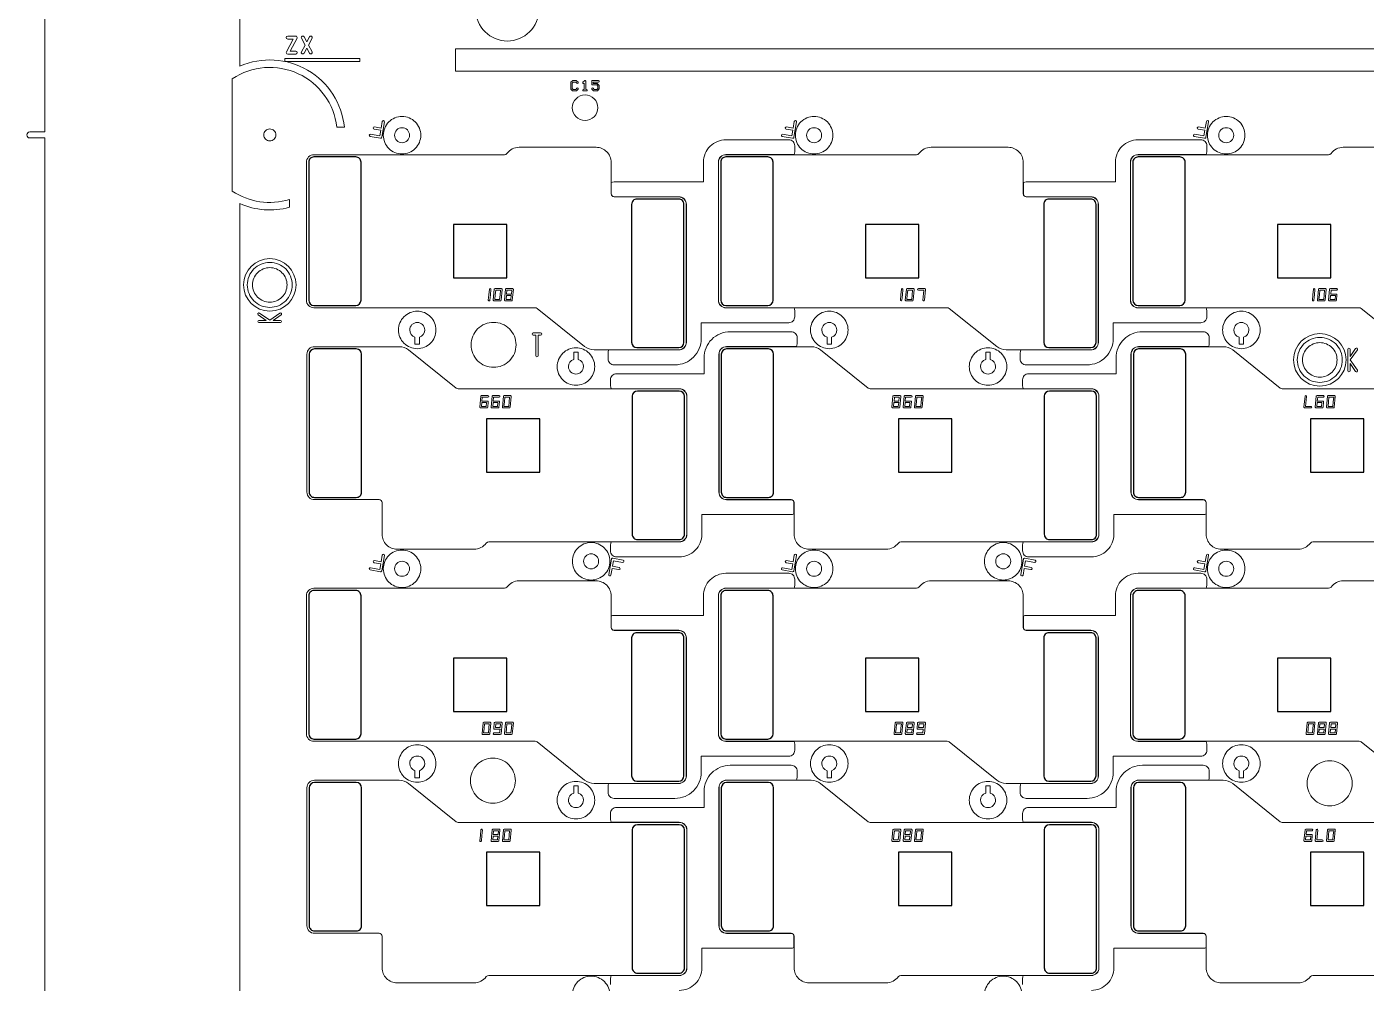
# Model space of a CAD drawing. Extents: x 2541 to 3941, y 2348 to 3338.
# Drawn here: x 3421.7 to 3511, y 2854 to 2917.7 of the extents above; entities that cross this region are included whole.
import ezdxf

# ---------------------------------------------------------------- set-up
doc = ezdxf.new("R2010")
doc.units = 0
doc.layers.get('0').update_dxf_attribs({"lineweight": 0})
doc.layers.add('barcodea-b_layer1', color=2, linetype='Continuous')
doc.layers.add('susa-b_layer0', color=1, linetype='Continuous')

msp = doc.modelspace()

# ---------------------------------------------------------------- linework, layer by layer
for p, q in [((3439.30863, 2916.1123), (3439.76354, 2916.96524)), ((3458.96025, 2913.44823), (3459.05958, 2913.44823)), ((3438.18352, 2898.15286), (3438.70545, 2898.51281))]:
    msp.add_line(p, q)
at = {"linetype": 'Continuous'}
for points in [[(3422.94795, 3113.01688), (3422.94795, 2910.71688), (3421.94795, 2910.71688, 1), (3421.94795, 2910.31688), (3422.94795, 2910.31688), (3422.94795, 2718.01688)], [(3442.92164, 2911.02908, 0.50787), (3435.94795, 2915.09945), (3435.94795, 3010.51688), (3435.94795, 3057.52957, -0.044792), (3435.44795, 3057.93347), (3435.44795, 3062.98924, 0.207733), (3435.48506, 3063.00367, -0.10603), (3436.72143, 3063.79493, 1), (3436.68639, 3063.88859, 0.057817), (3435.94795, 3063.5102)], [(3439.76354, 2916.96524, 0.567007), (3439.67506, 2917.1123), (3439.14197, 2917.1123, 1), (3439.14197, 2916.9123), (3439.50863, 2916.9123)], [(3439.50863, 2916.9123), (3439.05373, 2916.05936, 0.567007), (3439.14221, 2915.9123), (3439.6753, 2915.9123, 1), (3439.6753, 2916.1123), (3439.30863, 2916.1123)], [(3440.40863, 2916.7248), (3440.2302, 2917.05936, 1), (3440.05373, 2916.96524), (3440.2953, 2916.5123), (3440.05373, 2916.05936, 1), (3440.2302, 2915.96524), (3440.40863, 2916.2998)], [(3440.76354, 2916.05936), (3440.52197, 2916.5123), (3440.76354, 2916.96524, 1), (3440.58707, 2917.05936), (3440.40863, 2916.7248)], [(3440.40863, 2916.2998), (3440.58707, 2915.96524, 1), (3440.76354, 2916.05936)], [(3435.44795, 2914.25854, -0.561251), (3442.4187, 2911.02908), (3442.92164, 2911.02908)], [(3435.94795, 2763.5102), (3435.94795, 2820.51688), (3435.94795, 2905.9343, 0.170418), (3439.25106, 2905.68967), (3439.25106, 2906.20969, -0.224361), (3435.44795, 2906.77522), (3435.44795, 2914.25854)], [(3459.05958, 2913.44823, 1), (3459.05958, 2913.54823), (3459.01025, 2913.54823), (3459.01025, 2914.09425, 0.669786), (3458.92474, 2914.12945), (3458.82555, 2914.03027, 1), (3458.89626, 2913.95956), (3458.91025, 2913.97354)], [(3458.91025, 2913.97354), (3458.91025, 2913.54823), (3458.86091, 2913.54823, 1), (3458.86091, 2913.44823), (3458.96025, 2913.44823)], [(3438.70545, 2898.51281, 1), (3438.62029, 2898.63629), (3437.94267, 2898.16896), (3437.26505, 2898.63629, 1), (3437.17989, 2898.51281), (3437.70182, 2898.15286)], [(3437.70182, 2898.15286), (3437.22247, 2898.15286, 1), (3437.22247, 2898.00286), (3438.66287, 2898.00286, 1), (3438.66287, 2898.15286), (3438.18352, 2898.15286)], [(3509.96528, 2895.75245), (3509.96528, 2896.2318, 1), (3509.81528, 2896.2318), (3509.81528, 2894.7914, 1), (3509.96528, 2894.7914), (3509.96528, 2895.27074)], [(3510.44871, 2894.83398), (3509.98139, 2895.5116), (3510.44871, 2896.18922, 1), (3510.32523, 2896.27438), (3509.96528, 2895.75245)], [(3509.96528, 2895.27074), (3510.32523, 2894.74882, 1), (3510.44871, 2894.83398)], [(3465.24642, 2853.47675, 0.414364), (3466.74629, 2854.97738), (3466.74629, 2856.28675), (3472.70341, 2856.28675, 0.124386), (3472.89341, 2856.33475), (3472.89341, 2857.08675, 0.414224), (3472.70341, 2857.27675), (3468.39643, 2857.27675, -0.414218), (3467.8863, 2857.78688), (3467.8863, 2866.98676, -0.414217), (3468.39643, 2867.49688), (3473.0554, 2867.49688, 0.124392), (3473.10341, 2867.68688), (3473.10341, 2868.08688, 0.414218), (3472.70341, 2868.48688), (3468.6463, 2868.48688, 0.414215), (3466.8963, 2866.73688), (3466.8963, 2865.67688), (3461.06153, 2865.67688, 0.414218), (3460.66153, 2865.27688), (3460.66153, 2864.87688, 0.124388), (3460.70953, 2864.68688), (3465.24642, 2864.68688, -0.414365), (3465.75629, 2864.17675), (3465.75629, 2854.97688, -0.414366), (3465.24642, 2854.46675), (3460.70953, 2854.46675, 0.124388), (3460.66153, 2854.27675), (3460.66153, 2853.87675, 0.414218)], [(3492.71642, 2853.47675, 0.414364), (3494.21629, 2854.97738), (3494.21629, 2856.28675), (3500.17341, 2856.28675, 0.124386), (3500.36341, 2856.33475), (3500.36341, 2857.08675, 0.414224), (3500.17341, 2857.27675), (3495.86643, 2857.27675, -0.414218), (3495.3563, 2857.78688), (3495.3563, 2866.98676, -0.414217), (3495.86643, 2867.49688), (3500.5254, 2867.49688, 0.124392), (3500.57341, 2867.68688), (3500.57341, 2868.08688, 0.414218), (3500.17341, 2868.48688), (3496.1163, 2868.48688, 0.414215), (3494.3663, 2866.73688), (3494.3663, 2865.67688), (3488.53153, 2865.67688, 0.414218), (3488.13153, 2865.27688), (3488.13153, 2864.87688, 0.124388), (3488.17953, 2864.68688), (3492.71642, 2864.68688, -0.414365), (3493.22629, 2864.17675), (3493.22629, 2854.97688, -0.414366), (3492.71642, 2854.46675), (3488.17953, 2854.46675, 0.124388), (3488.13153, 2854.27675), (3488.13153, 2853.87675, 0.414218)]]:
    msp.add_lwpolyline(points, format="xyb", dxfattribs=at)
for points in [[(3455.88355, 2918.8777, 0.414215), (3453.78355, 2920.9777, 0.414215), (3451.68355, 2918.8777, 0.414215), (3453.78355, 2916.7777, 0.414215)], [(3458.49428, 2913.56221, 1), (3458.42357, 2913.63292), (3458.33887, 2913.54823), (3458.18162, 2913.54823), (3458.11157, 2913.61828), (3458.11157, 2913.97421), (3458.18162, 2914.04425), (3458.33887, 2914.04425), (3458.42357, 2913.95956, 1), (3458.49428, 2914.03027), (3458.39509, 2914.12945, 0.200121), (3458.35958, 2914.14425), (3458.16091, 2914.14425, 0.200121), (3458.1254, 2914.12945), (3458.02637, 2914.03043, 0.200121), (3458.01157, 2913.99492), (3458.01157, 2913.59757, 0.200121), (3458.02637, 2913.56206), (3458.1254, 2913.46303, 0.200121), (3458.16091, 2913.44823), (3458.35958, 2913.44823, 0.200121), (3458.39509, 2913.46303)], [(3459.90892, 2913.59757), (3459.90892, 2913.79624, 0.200121), (3459.89412, 2913.83175), (3459.79509, 2913.93078, 0.200121), (3459.75958, 2913.94558), (3459.51157, 2913.94558), (3459.51157, 2914.04425), (3459.85892, 2914.04425, 1), (3459.85892, 2914.14425), (3459.46157, 2914.14425, 0.414253), (3459.41157, 2914.09425), (3459.41157, 2913.89558, 0.414253), (3459.46157, 2913.84558), (3459.73887, 2913.84558), (3459.80892, 2913.77553), (3459.80892, 2913.61828), (3459.73887, 2913.54823), (3459.58162, 2913.54823), (3459.49693, 2913.63292, 1), (3459.42622, 2913.56221), (3459.5254, 2913.46303, 0.200121), (3459.56091, 2913.44823), (3459.75958, 2913.44823, 0.200121), (3459.79509, 2913.46303), (3459.89412, 2913.56206, 0.200121)], [(3459.81549, 2912.33158, 0.414215), (3458.96549, 2913.18158, 0.414215), (3458.11549, 2912.33158, 0.414215), (3458.96549, 2911.48158, 0.414215)], [(3445.5933, 2911.38563, 1), (3445.44558, 2911.41168), (3445.36804, 2910.97194), (3444.9283, 2911.04948, 1), (3444.90226, 2910.90176), (3445.342, 2910.82422), (3445.27748, 2910.45834), (3444.66654, 2910.56606, 1), (3444.6405, 2910.41834), (3445.3253, 2910.29759, 0.414237), (3445.41218, 2910.35843), (3445.50268, 2910.87169), (3445.5028, 2910.87237)], [(3448.0151, 2910.49785, 0.414215), (3446.7651, 2911.74785, 0.414215), (3445.5151, 2910.49785, 0.414215), (3446.7651, 2909.24785, 0.414215)], [(3447.2651, 2910.49785, -0.414217), (3446.7651, 2909.99785, -0.414217), (3446.2651, 2910.49785, -0.414217), (3446.7651, 2910.99785, -0.414217)], [(3473.0633, 2911.38563, 1), (3472.91558, 2911.41168), (3472.83804, 2910.97194), (3472.3983, 2911.04948, 1), (3472.37226, 2910.90176), (3472.812, 2910.82422), (3472.74748, 2910.45834), (3472.13654, 2910.56606, 1), (3472.1105, 2910.41834), (3472.7953, 2910.29759, 0.414237), (3472.88218, 2910.35843), (3472.97268, 2910.87169), (3472.9728, 2910.87237)], [(3475.4851, 2910.49785, 0.414215), (3474.2351, 2911.74785, 0.414215), (3472.9851, 2910.49785, 0.414215), (3474.2351, 2909.24785, 0.414215)], [(3474.7351, 2910.49785, -0.414217), (3474.2351, 2909.99785, -0.414217), (3473.7351, 2910.49785, -0.414217), (3474.2351, 2910.99785, -0.414217)], [(3500.5333, 2911.38563, 1), (3500.38558, 2911.41168), (3500.30804, 2910.97194), (3499.8683, 2911.04948, 1), (3499.84226, 2910.90176), (3500.282, 2910.82422), (3500.21748, 2910.45834), (3499.60654, 2910.56606, 1), (3499.5805, 2910.41834), (3500.2653, 2910.29759, 0.414237), (3500.35218, 2910.35843), (3500.44268, 2910.87169), (3500.4428, 2910.87237)], [(3502.9551, 2910.49785, 0.414215), (3501.7051, 2911.74785, 0.414215), (3500.4551, 2910.49785, 0.414215), (3501.7051, 2909.24785, 0.414215)], [(3502.2051, 2910.49785, -0.414217), (3501.7051, 2909.99785, -0.414217), (3501.2051, 2910.49785, -0.414217), (3501.7051, 2910.99785, -0.414217)], [(3438.34795, 2910.51688, 0.414218), (3437.94795, 2910.91688, 0.414218), (3437.54795, 2910.51688, 0.414218), (3437.94795, 2910.11688, 0.414218)], [(3472.94437, 2898.39688), (3472.94437, 2898.79688, 0.124386), (3472.89636, 2898.98688), (3468.35948, 2898.98688, -0.414365), (3467.8496, 2899.49701), (3467.8496, 2908.69688, -0.414366), (3468.35948, 2909.20701), (3472.89636, 2909.20701, 0.124392), (3472.94437, 2909.39701), (3472.94437, 2909.79701, 0.414218), (3472.54437, 2910.19701), (3468.35948, 2910.19701, 0.414364), (3466.8596, 2908.69638), (3466.8596, 2907.38701), (3460.90249, 2907.38701, 0.124388), (3460.71249, 2907.33901), (3460.71249, 2906.58701, 0.414224), (3460.90249, 2906.39701), (3465.20947, 2906.39701, -0.414218), (3465.71959, 2905.88688), (3465.71959, 2896.687, -0.414217), (3465.20947, 2896.17688), (3460.5505, 2896.17688, 0.124388), (3460.50249, 2895.98688), (3460.50249, 2895.58688, 0.414218), (3460.90249, 2895.18688), (3464.95959, 2895.18688, 0.414215), (3466.70959, 2896.93688), (3466.70959, 2897.99688), (3472.54437, 2897.99688, 0.414218)], [(3500.41437, 2898.39688), (3500.41437, 2898.79688, 0.124386), (3500.36636, 2898.98688), (3495.82948, 2898.98688, -0.414365), (3495.3196, 2899.49701), (3495.3196, 2908.69688, -0.414366), (3495.82948, 2909.20701), (3500.36636, 2909.20701, 0.124392), (3500.41437, 2909.39701), (3500.41437, 2909.79701, 0.414218), (3500.01437, 2910.19701), (3495.82948, 2910.19701, 0.414364), (3494.3296, 2908.69638), (3494.3296, 2907.38701), (3488.37249, 2907.38701, 0.124388), (3488.18249, 2907.33901), (3488.18249, 2906.58701, 0.414224), (3488.37249, 2906.39701), (3492.67947, 2906.39701, -0.414218), (3493.18959, 2905.88688), (3493.18959, 2896.687, -0.414217), (3492.67947, 2896.17688), (3488.0205, 2896.17688, 0.124388), (3487.97249, 2895.98688), (3487.97249, 2895.58688, 0.414218), (3488.37249, 2895.18688), (3492.42959, 2895.18688, 0.414215), (3494.17959, 2896.93688), (3494.17959, 2897.99688), (3500.01437, 2897.99688, 0.414218)], [(3465.70959, 2896.687), (3465.70959, 2905.88688, 0.414219), (3465.20947, 2906.38701), (3460.90249, 2906.38701, -0.414223), (3460.70249, 2906.58701), (3460.70249, 2908.69181, 0.414215), (3459.70249, 2909.6918), (3454.5656, 2909.6918, 0.24029), (3453.75596, 2909.2792, -0.240069), (3453.59453, 2909.19701), (3440.88948, 2909.19701, 0.414366), (3440.3896, 2908.69689), (3440.3896, 2899.49701, 0.414365), (3440.88948, 2898.99688), (3455.63901, 2898.99688, -0.170771), (3455.76422, 2898.95284), (3458.93516, 2896.4071, 0.170765), (3459.56127, 2896.18688), (3465.20947, 2896.18688, 0.414218)], [(3493.17959, 2896.687), (3493.17959, 2905.88688, 0.414219), (3492.67947, 2906.38701), (3488.37249, 2906.38701, -0.414223), (3488.17249, 2906.58701), (3488.17249, 2908.69181, 0.414215), (3487.17249, 2909.6918), (3482.0356, 2909.6918, 0.24029), (3481.22596, 2909.2792, -0.240069), (3481.06453, 2909.19701), (3468.35948, 2909.19701, 0.414366), (3467.8596, 2908.69689), (3467.8596, 2899.49701, 0.414365), (3468.35948, 2898.99688), (3483.10901, 2898.99688, -0.170771), (3483.23422, 2898.95284), (3486.40516, 2896.4071, 0.170765), (3487.03127, 2896.18688), (3492.67947, 2896.18688, 0.414218)], [(3520.64959, 2896.687), (3520.64959, 2905.88688, 0.414219), (3520.14947, 2906.38701), (3515.84249, 2906.38701, -0.414223), (3515.64249, 2906.58701), (3515.64249, 2908.69181, 0.414215), (3514.64249, 2909.6918), (3509.5056, 2909.6918, 0.24029), (3508.69596, 2909.2792, -0.240069), (3508.53453, 2909.19701), (3495.82948, 2909.19701, 0.414366), (3495.3296, 2908.69689), (3495.3296, 2899.49701, 0.414365), (3495.82948, 2898.99688), (3510.57901, 2898.99688, -0.170771), (3510.70422, 2898.95284), (3513.87516, 2896.4071, 0.170765), (3514.50127, 2896.18688), (3520.14947, 2896.18688, 0.414218)], [(3439.44795, 2900.51688, -0.414215), (3437.94795, 2899.01688, -0.414215), (3436.44795, 2900.51688, -0.414215), (3437.94795, 2902.01688, -0.414215)], [(3439.09795, 2900.51688, 0.414215), (3437.94795, 2901.66688, 0.414215), (3436.79795, 2900.51688, 0.414215), (3437.94795, 2899.36688, 0.414215)], [(3452.68475, 2900.21429, 1), (3452.5852, 2900.22383), (3452.55076, 2899.8643), (3452.51633, 2899.50478, 1), (3452.61587, 2899.49524), (3452.65031, 2899.85477)], [(3453.43475, 2900.21429, 0.443552), (3453.3848, 2900.26906), (3452.96329, 2900.26906, 0.387555), (3452.91335, 2900.22383), (3452.84447, 2899.50478, 0.443552), (3452.89442, 2899.45001), (3453.31592, 2899.45001, 0.387555), (3453.36587, 2899.49524)], [(3454.18475, 2900.21429, 0.443552), (3454.1348, 2900.26906), (3453.71329, 2900.26906, 0.387555), (3453.66335, 2900.22383), (3453.59447, 2899.50478, 0.443552), (3453.64442, 2899.45001), (3454.06592, 2899.45001, 0.387555), (3454.11587, 2899.49524)], [(3480.15475, 2900.21429, 1), (3480.0552, 2900.22383), (3480.02076, 2899.8643), (3479.98633, 2899.50478, 1), (3480.08587, 2899.49524), (3480.12031, 2899.85477)], [(3480.90475, 2900.21429, 0.443552), (3480.8548, 2900.26906), (3480.43329, 2900.26906, 0.387555), (3480.38335, 2900.22383), (3480.31447, 2899.50478, 0.443552), (3480.36442, 2899.45001), (3480.78592, 2899.45001, 0.387555), (3480.83587, 2899.49524)], [(3481.65475, 2900.21429, 0.443552), (3481.6048, 2900.26906), (3481.18312, 2900.26906, 1), (3481.18312, 2900.16906), (3481.54996, 2900.16906), (3481.48633, 2899.50478, 1), (3481.58587, 2899.49524)], [(3507.62475, 2900.21429, 1), (3507.5252, 2900.22383), (3507.49076, 2899.8643), (3507.45633, 2899.50478, 1), (3507.55587, 2899.49524), (3507.59031, 2899.85477)], [(3508.37475, 2900.21429, 0.443552), (3508.3248, 2900.26906), (3507.90329, 2900.26906, 0.387555), (3507.85335, 2900.22383), (3507.78447, 2899.50478, 0.443552), (3507.83442, 2899.45001), (3508.25592, 2899.45001, 0.387555), (3508.30587, 2899.49524)], [(3509.09031, 2899.85477, 0.443552), (3509.04036, 2899.90953), (3508.6737, 2899.90953), (3508.69856, 2900.16906), (3509.07497, 2900.16906, 1), (3509.07497, 2900.26906), (3508.65329, 2900.26906, 0.387555), (3508.60335, 2900.22383), (3508.53447, 2899.50478, 0.443552), (3508.58442, 2899.45001), (3509.00592, 2899.45001, 0.387555), (3509.05587, 2899.49524)], [(3449.02768, 2897.513, 0.414215), (3447.77768, 2898.763, 0.414215), (3446.52768, 2897.513, 0.414215), (3447.77768, 2896.263, 0.414215)], [(3476.49768, 2897.513, 0.414215), (3475.24768, 2898.763, 0.414215), (3473.99768, 2897.513, 0.414215), (3475.24768, 2896.263, 0.414215)], [(3503.96768, 2897.513, 0.414215), (3502.71768, 2898.763, 0.414215), (3501.46768, 2897.513, 0.414215), (3502.71768, 2896.263, 0.414215)], [(3448.27768, 2897.513, -0.327542), (3447.92768, 2897.03603), (3447.92768, 2896.56185), (3447.62768, 2896.56185), (3447.62768, 2897.03603, -0.327544), (3447.27768, 2897.513, -0.414217), (3447.77768, 2898.013, -0.414217)], [(3454.36515, 2896.52061, 0.414215), (3452.86515, 2898.02061, 0.414215), (3451.36515, 2896.52061, 0.414215), (3452.86515, 2895.02061, 0.414215)], [(3475.74768, 2897.513, -0.327542), (3475.39768, 2897.03603), (3475.39768, 2896.56185), (3475.09768, 2896.56185), (3475.09768, 2897.03603, -0.327544), (3474.74768, 2897.513, -0.414217), (3475.24768, 2898.013, -0.414217)], [(3503.21768, 2897.513, -0.327542), (3502.86768, 2897.03603), (3502.86768, 2896.56185), (3502.56768, 2896.56185), (3502.56768, 2897.03603, -0.327544), (3502.21768, 2897.513, -0.414217), (3502.71768, 2898.013, -0.414217)], [(3456.00417, 2897.16053, 1), (3456.00417, 2897.31053), (3455.75582, 2897.31053), (3455.50748, 2897.31053, 1), (3455.50748, 2897.16053), (3455.68082, 2897.16053), (3455.68082, 2895.79513, 1), (3455.83082, 2895.79513), (3455.83082, 2897.16053)], [(3473.10341, 2896.59688), (3473.10341, 2896.99688, 0.414218), (3472.70341, 2897.39688), (3468.6463, 2897.39688, 0.414215), (3466.8963, 2895.64688), (3466.8963, 2894.58688), (3461.06153, 2894.58688, 0.414218), (3460.66153, 2894.18688), (3460.66153, 2893.78688, 0.124388), (3460.70953, 2893.59688), (3465.24642, 2893.59688, -0.414365), (3465.75629, 2893.08675), (3465.75629, 2883.88688, -0.414366), (3465.24642, 2883.37675), (3460.70953, 2883.37675, 0.124388), (3460.66153, 2883.18675), (3460.66153, 2882.78675, 0.414218), (3461.06153, 2882.38675), (3465.24642, 2882.38675, 0.414364), (3466.74629, 2883.88738), (3466.74629, 2885.19675), (3472.70341, 2885.19675, 0.124386), (3472.89341, 2885.24475), (3472.89341, 2885.99675, 0.414224), (3472.70341, 2886.18675), (3468.39643, 2886.18675, -0.414218), (3467.8863, 2886.69688), (3467.8863, 2895.89676, -0.414217), (3468.39643, 2896.40688), (3473.0554, 2896.40688, 0.124392)], [(3500.57341, 2896.59688), (3500.57341, 2896.99688, 0.414218), (3500.17341, 2897.39688), (3496.1163, 2897.39688, 0.414215), (3494.3663, 2895.64688), (3494.3663, 2894.58688), (3488.53153, 2894.58688, 0.414218), (3488.13153, 2894.18688), (3488.13153, 2893.78688, 0.124388), (3488.17953, 2893.59688), (3492.71642, 2893.59688, -0.414365), (3493.22629, 2893.08675), (3493.22629, 2883.88688, -0.414366), (3492.71642, 2883.37675), (3488.17953, 2883.37675, 0.124388), (3488.13153, 2883.18675), (3488.13153, 2882.78675, 0.414218), (3488.53153, 2882.38675), (3492.71642, 2882.38675, 0.414364), (3494.21629, 2883.88738), (3494.21629, 2885.19675), (3500.17341, 2885.19675, 0.124386), (3500.36341, 2885.24475), (3500.36341, 2885.99675, 0.414224), (3500.17341, 2886.18675), (3495.86643, 2886.18675, -0.414218), (3495.3563, 2886.69688), (3495.3563, 2895.89676, -0.414217), (3495.86643, 2896.40688), (3500.5254, 2896.40688, 0.124392)], [(3509.44795, 2895.51688, -0.414215), (3507.94795, 2894.01688, -0.414215), (3506.44795, 2895.51688, -0.414215), (3507.94795, 2897.01688, -0.414215)], [(3509.09795, 2895.51688, 0.414215), (3507.94795, 2896.66688, 0.414215), (3506.79795, 2895.51688, 0.414215), (3507.94795, 2894.36688, 0.414215)], [(3465.74629, 2883.88687), (3465.74629, 2893.08675, 0.414365), (3465.24642, 2893.58688), (3450.49689, 2893.58688, -0.170771), (3450.37168, 2893.63092), (3447.20074, 2896.17666, 0.170765), (3446.57463, 2896.39688), (3440.92643, 2896.39688, 0.414218), (3440.4263, 2895.89676), (3440.4263, 2886.69688, 0.414219), (3440.92643, 2886.19675), (3445.23341, 2886.19675, -0.414223), (3445.43341, 2885.99675), (3445.43341, 2883.89195, 0.414215), (3446.4334, 2882.89196), (3451.5703, 2882.89196, 0.24029), (3452.37994, 2883.30456, -0.240069), (3452.54137, 2883.38675), (3465.24642, 2883.38675, 0.414366)], [(3459.60822, 2895.07076, 0.414215), (3458.35822, 2896.32076, 0.414215), (3457.10822, 2895.07076, 0.414215), (3458.35822, 2893.82076, 0.414215)], [(3458.85822, 2895.07076, -0.414217), (3458.35822, 2894.57076, -0.414217), (3457.85822, 2895.07076, -0.327542), (3458.20822, 2895.54773), (3458.20822, 2896.02191), (3458.50822, 2896.02191), (3458.50822, 2895.54773, -0.327544)], [(3493.21629, 2883.88687), (3493.21629, 2893.08675, 0.414365), (3492.71642, 2893.58688), (3477.96689, 2893.58688, -0.170771), (3477.84168, 2893.63092), (3474.67074, 2896.17666, 0.170765), (3474.04463, 2896.39688), (3468.39643, 2896.39688, 0.414218), (3467.8963, 2895.89676), (3467.8963, 2886.69688, 0.414219), (3468.39643, 2886.19675), (3472.70341, 2886.19675, -0.414223), (3472.90341, 2885.99675), (3472.90341, 2883.89195, 0.414215), (3473.9034, 2882.89196), (3479.0403, 2882.89196, 0.24029), (3479.84994, 2883.30456, -0.240069), (3480.01137, 2883.38675), (3492.71642, 2883.38675, 0.414366)], [(3487.07822, 2895.07076, 0.414215), (3485.82822, 2896.32076, 0.414215), (3484.57822, 2895.07076, 0.414215), (3485.82822, 2893.82076, 0.414215)], [(3486.32822, 2895.07076, -0.414217), (3485.82822, 2894.57076, -0.414217), (3485.32822, 2895.07076, -0.327542), (3485.67822, 2895.54773), (3485.67822, 2896.02191), (3485.97822, 2896.02191), (3485.97822, 2895.54773, -0.327544)], [(3520.68629, 2883.88687), (3520.68629, 2893.08675, 0.414365), (3520.18642, 2893.58688), (3505.43689, 2893.58688, -0.170771), (3505.31168, 2893.63092), (3502.14074, 2896.17666, 0.170765), (3501.51463, 2896.39688), (3495.86643, 2896.39688, 0.414218), (3495.3663, 2895.89676), (3495.3663, 2886.69688, 0.414219), (3495.86643, 2886.19675), (3500.17341, 2886.19675, -0.414223), (3500.37341, 2885.99675), (3500.37341, 2883.89195, 0.414215), (3501.3734, 2882.89196), (3506.5103, 2882.89196, 0.24029), (3507.31994, 2883.30456, -0.240069), (3507.48137, 2883.38675), (3520.18642, 2883.38675, 0.414366)], [(3452.50699, 2892.71946, 0.443552), (3452.45704, 2892.77423), (3452.09038, 2892.77423), (3452.11524, 2893.03375), (3452.49165, 2893.03375, 1), (3452.49165, 2893.13375), (3452.06997, 2893.13375, 0.387555), (3452.02003, 2893.08852), (3451.95115, 2892.36947, 0.443552), (3452.0011, 2892.3147), (3452.4226, 2892.3147, 0.387555), (3452.47255, 2892.35993)], [(3453.25699, 2892.71946, 0.443552), (3453.20704, 2892.77423), (3452.84038, 2892.77423), (3452.86524, 2893.03375), (3453.24165, 2893.03375, 1), (3453.24165, 2893.13375), (3452.81997, 2893.13375, 0.387555), (3452.77003, 2893.08852), (3452.70115, 2892.36947, 0.443552), (3452.7511, 2892.3147), (3453.1726, 2892.3147, 0.387555), (3453.22255, 2892.35993)], [(3454.04142, 2893.07898, 0.443552), (3453.99148, 2893.13375), (3453.56997, 2893.13375, 0.387555), (3453.52003, 2893.08852), (3453.45115, 2892.36947, 0.443552), (3453.5011, 2892.3147), (3453.9226, 2892.3147, 0.387555), (3453.97255, 2892.35993)], [(3480.01142, 2893.07898, 0.443552), (3479.96148, 2893.13375), (3479.53997, 2893.13375, 0.387555), (3479.49003, 2893.08852), (3479.42115, 2892.36947, 0.443552), (3479.4711, 2892.3147), (3479.8926, 2892.3147, 0.387555), (3479.94255, 2892.35993)], [(3480.72699, 2892.71946, 0.443552), (3480.67704, 2892.77423), (3480.31038, 2892.77423), (3480.33524, 2893.03375), (3480.71165, 2893.03375, 1), (3480.71165, 2893.13375), (3480.28997, 2893.13375, 0.387555), (3480.24003, 2893.08852), (3480.17115, 2892.36947, 0.443552), (3480.2211, 2892.3147), (3480.6426, 2892.3147, 0.387555), (3480.69255, 2892.35993)], [(3481.51142, 2893.07898, 0.443552), (3481.46148, 2893.13375), (3481.03997, 2893.13375, 0.387555), (3480.99003, 2893.08852), (3480.92115, 2892.36947, 0.443552), (3480.9711, 2892.3147), (3481.3926, 2892.3147, 0.387555), (3481.44255, 2892.35993)], [(3507.36278, 2892.3147, 1), (3507.36278, 2892.4147), (3506.99594, 2892.4147), (3507.05957, 2893.07898, 1), (3506.96003, 2893.08852), (3506.89115, 2892.36947, 0.443552), (3506.9411, 2892.3147)], [(3508.19699, 2892.71946, 0.443552), (3508.14704, 2892.77423), (3507.78038, 2892.77423), (3507.80524, 2893.03375), (3508.18165, 2893.03375, 1), (3508.18165, 2893.13375), (3507.75997, 2893.13375, 0.387555), (3507.71003, 2893.08852), (3507.64115, 2892.36947, 0.443552), (3507.6911, 2892.3147), (3508.1126, 2892.3147, 0.387555), (3508.16255, 2892.35993)], [(3508.98142, 2893.07898, 0.443552), (3508.93148, 2893.13375), (3508.50997, 2893.13375, 0.387555), (3508.46003, 2893.08852), (3508.39115, 2892.36947, 0.443552), (3508.4411, 2892.3147), (3508.8626, 2892.3147, 0.387555), (3508.91255, 2892.35993)], [(3460.6208, 2882.08591, 0.414215), (3459.3708, 2883.33591, 0.414215), (3458.1208, 2882.08591, 0.414215), (3459.3708, 2880.83591, 0.414215)], [(3488.0908, 2882.08591, 0.414215), (3486.8408, 2883.33591, 0.414215), (3485.5908, 2882.08591, 0.414215), (3486.8408, 2880.83591, 0.414215)], [(3445.5933, 2882.47563, 1), (3445.44558, 2882.50168), (3445.36804, 2882.06194), (3444.9283, 2882.13948, 1), (3444.90226, 2881.99176), (3445.342, 2881.91422), (3445.27748, 2881.54834), (3444.66654, 2881.65606, 1), (3444.6405, 2881.50834), (3445.3253, 2881.38759, 0.414237), (3445.41218, 2881.44843), (3445.50268, 2881.96169), (3445.5028, 2881.96237)], [(3448.0151, 2881.58785, 0.414215), (3446.7651, 2882.83785, 0.414215), (3445.5151, 2881.58785, 0.414215), (3446.7651, 2880.33785, 0.414215)], [(3459.8708, 2882.08591, -0.414217), (3459.3708, 2881.58591, -0.414217), (3458.8708, 2882.08591, -0.414217), (3459.3708, 2882.58591, -0.414217)], [(3473.0633, 2882.47563, 1), (3472.91558, 2882.50168), (3472.83804, 2882.06194), (3472.3983, 2882.13948, 1), (3472.37226, 2881.99176), (3472.812, 2881.91422), (3472.74748, 2881.54834), (3472.13654, 2881.65606, 1), (3472.1105, 2881.50834), (3472.7953, 2881.38759, 0.414237), (3472.88218, 2881.44843), (3472.97268, 2881.96169), (3472.9728, 2881.96237)], [(3475.4851, 2881.58785, 0.414215), (3474.2351, 2882.83785, 0.414215), (3472.9851, 2881.58785, 0.414215), (3474.2351, 2880.33785, 0.414215)], [(3487.3408, 2882.08591, -0.414217), (3486.8408, 2881.58591, -0.414217), (3486.3408, 2882.08591, -0.414217), (3486.8408, 2882.58591, -0.414217)], [(3500.5333, 2882.47563, 1), (3500.38558, 2882.50168), (3500.30804, 2882.06194), (3499.8683, 2882.13948, 1), (3499.84226, 2881.99176), (3500.282, 2881.91422), (3500.21748, 2881.54834), (3499.60654, 2881.65606, 1), (3499.5805, 2881.50834), (3500.2653, 2881.38759, 0.414237), (3500.35218, 2881.44843), (3500.44268, 2881.96169), (3500.4428, 2881.96237)], [(3502.9551, 2881.58785, 0.414215), (3501.7051, 2882.83785, 0.414215), (3500.4551, 2881.58785, 0.414215), (3501.7051, 2880.33785, 0.414215)], [(3447.2651, 2881.58785, -0.414217), (3446.7651, 2881.08785, -0.414217), (3446.2651, 2881.58785, -0.414217), (3446.7651, 2882.08785, -0.414217)], [(3461.4954, 2882.16542), (3460.8106, 2882.28617, 0.414237), (3460.72372, 2882.22533), (3460.63322, 2881.71207), (3460.6331, 2881.71139), (3460.5426, 2881.19813, 1), (3460.69032, 2881.17208), (3460.76785, 2881.61182), (3461.20759, 2881.53428, 1), (3461.23364, 2881.682), (3460.7939, 2881.75954), (3460.85842, 2882.12542), (3461.46936, 2882.0177, 1)], [(3474.7351, 2881.58785, -0.414217), (3474.2351, 2881.08785, -0.414217), (3473.7351, 2881.58785, -0.414217), (3474.2351, 2882.08785, -0.414217)], [(3488.9654, 2882.16542), (3488.2806, 2882.28617, 0.414237), (3488.19372, 2882.22533), (3488.10322, 2881.71207), (3488.1031, 2881.71139), (3488.0126, 2881.19813, 1), (3488.16032, 2881.17208), (3488.23785, 2881.61182), (3488.67759, 2881.53428, 1), (3488.70364, 2881.682), (3488.2639, 2881.75954), (3488.32842, 2882.12542), (3488.93936, 2882.0177, 1)], [(3502.2051, 2881.58785, -0.414217), (3501.7051, 2881.08785, -0.414217), (3501.2051, 2881.58785, -0.414217), (3501.7051, 2882.08785, -0.414217)], [(3465.70959, 2867.777), (3465.70959, 2876.97688, 0.414219), (3465.20947, 2877.47701), (3460.90249, 2877.47701, -0.414223), (3460.70249, 2877.67701), (3460.70249, 2879.78181, 0.414215), (3459.70249, 2880.7818), (3454.5656, 2880.7818, 0.24029), (3453.75596, 2880.3692, -0.240069), (3453.59453, 2880.28701), (3440.88948, 2880.28701, 0.414366), (3440.3896, 2879.78689), (3440.3896, 2870.58701, 0.414365), (3440.88948, 2870.08688), (3455.63901, 2870.08688, -0.170771), (3455.76422, 2870.04284), (3458.93516, 2867.4971, 0.170765), (3459.56127, 2867.27688), (3465.20947, 2867.27688, 0.414218)], [(3472.94437, 2869.48688), (3472.94437, 2869.88688, 0.124386), (3472.89636, 2870.07688), (3468.35948, 2870.07688, -0.414365), (3467.8496, 2870.58701), (3467.8496, 2879.78688, -0.414366), (3468.35948, 2880.29701), (3472.89636, 2880.29701, 0.124392), (3472.94437, 2880.48701), (3472.94437, 2880.88701, 0.414218), (3472.54437, 2881.28701), (3468.35948, 2881.28701, 0.414364), (3466.8596, 2879.78638), (3466.8596, 2878.47701), (3460.90249, 2878.47701, 0.124388), (3460.71249, 2878.42901), (3460.71249, 2877.67701, 0.414224), (3460.90249, 2877.48701), (3465.20947, 2877.48701, -0.414218), (3465.71959, 2876.97688), (3465.71959, 2867.777, -0.414217), (3465.20947, 2867.26688), (3460.5505, 2867.26688, 0.124388), (3460.50249, 2867.07688), (3460.50249, 2866.67688, 0.414218), (3460.90249, 2866.27688), (3464.95959, 2866.27688, 0.414215), (3466.70959, 2868.02688), (3466.70959, 2869.08688), (3472.54437, 2869.08688, 0.414218)], [(3493.17959, 2867.777), (3493.17959, 2876.97688, 0.414219), (3492.67947, 2877.47701), (3488.37249, 2877.47701, -0.414223), (3488.17249, 2877.67701), (3488.17249, 2879.78181, 0.414215), (3487.17249, 2880.7818), (3482.0356, 2880.7818, 0.24029), (3481.22596, 2880.3692, -0.240069), (3481.06453, 2880.28701), (3468.35948, 2880.28701, 0.414366), (3467.8596, 2879.78689), (3467.8596, 2870.58701, 0.414365), (3468.35948, 2870.08688), (3483.10901, 2870.08688, -0.170771), (3483.23422, 2870.04284), (3486.40516, 2867.4971, 0.170765), (3487.03127, 2867.27688), (3492.67947, 2867.27688, 0.414218)], [(3500.41437, 2869.48688), (3500.41437, 2869.88688, 0.124386), (3500.36636, 2870.07688), (3495.82948, 2870.07688, -0.414365), (3495.3196, 2870.58701), (3495.3196, 2879.78688, -0.414366), (3495.82948, 2880.29701), (3500.36636, 2880.29701, 0.124392), (3500.41437, 2880.48701), (3500.41437, 2880.88701, 0.414218), (3500.01437, 2881.28701), (3495.82948, 2881.28701, 0.414364), (3494.3296, 2879.78638), (3494.3296, 2878.47701), (3488.37249, 2878.47701, 0.124388), (3488.18249, 2878.42901), (3488.18249, 2877.67701, 0.414224), (3488.37249, 2877.48701), (3492.67947, 2877.48701, -0.414218), (3493.18959, 2876.97688), (3493.18959, 2867.777, -0.414217), (3492.67947, 2867.26688), (3488.0205, 2867.26688, 0.124388), (3487.97249, 2867.07688), (3487.97249, 2866.67688, 0.414218), (3488.37249, 2866.27688), (3492.42959, 2866.27688, 0.414215), (3494.17959, 2868.02688), (3494.17959, 2869.08688), (3500.01437, 2869.08688, 0.414218)], [(3520.64959, 2867.777), (3520.64959, 2876.97688, 0.414219), (3520.14947, 2877.47701), (3515.84249, 2877.47701, -0.414223), (3515.64249, 2877.67701), (3515.64249, 2879.78181, 0.414215), (3514.64249, 2880.7818), (3509.5056, 2880.7818, 0.24029), (3508.69596, 2880.3692, -0.240069), (3508.53453, 2880.28701), (3495.82948, 2880.28701, 0.414366), (3495.3296, 2879.78689), (3495.3296, 2870.58701, 0.414365), (3495.82948, 2870.08688), (3510.57901, 2870.08688, -0.170771), (3510.70422, 2870.04284), (3513.87516, 2867.4971, 0.170765), (3514.50127, 2867.27688), (3520.14947, 2867.27688, 0.414218)], [(3452.68475, 2871.30429, 0.443552), (3452.6348, 2871.35906), (3452.21329, 2871.35906, 0.387555), (3452.16335, 2871.31383), (3452.09447, 2870.59478, 0.443552), (3452.14442, 2870.54001), (3452.56592, 2870.54001, 0.387555), (3452.61587, 2870.58524)], [(3453.43475, 2871.30429, 0.443552), (3453.3848, 2871.35906), (3452.96329, 2871.35906, 0.387555), (3452.91335, 2871.31383), (3452.87891, 2870.9543, 0.443552), (3452.92886, 2870.89953), (3453.29552, 2870.89953), (3453.27066, 2870.64001), (3452.89425, 2870.64001, 1), (3452.89425, 2870.54001), (3453.31592, 2870.54001, 0.387555), (3453.36587, 2870.58524)], [(3454.18475, 2871.30429, 0.443552), (3454.1348, 2871.35906), (3453.71329, 2871.35906, 0.387555), (3453.66335, 2871.31383), (3453.59447, 2870.59478, 0.443552), (3453.64442, 2870.54001), (3454.06592, 2870.54001, 0.387555), (3454.11587, 2870.58524)], [(3480.15475, 2871.30429, 0.443552), (3480.1048, 2871.35906), (3479.68329, 2871.35906, 0.387555), (3479.63335, 2871.31383), (3479.56447, 2870.59478, 0.443552), (3479.61442, 2870.54001), (3480.03592, 2870.54001, 0.387555), (3480.08587, 2870.58524)], [(3480.90475, 2871.30429, 0.443552), (3480.8548, 2871.35906), (3480.43329, 2871.35906, 0.387555), (3480.38335, 2871.31383), (3480.31447, 2870.59478, 0.443552), (3480.36442, 2870.54001), (3480.78592, 2870.54001, 0.387555), (3480.83587, 2870.58524)], [(3481.65475, 2871.30429, 0.443552), (3481.6048, 2871.35906), (3481.18329, 2871.35906, 0.387555), (3481.13335, 2871.31383), (3481.09891, 2870.9543, 0.443552), (3481.14886, 2870.89953), (3481.51552, 2870.89953), (3481.49066, 2870.64001), (3481.11425, 2870.64001, 1), (3481.11425, 2870.54001), (3481.53592, 2870.54001, 0.387555), (3481.58587, 2870.58524)], [(3507.62475, 2871.30429, 0.443552), (3507.5748, 2871.35906), (3507.15329, 2871.35906, 0.387555), (3507.10335, 2871.31383), (3507.03447, 2870.59478, 0.443552), (3507.08442, 2870.54001), (3507.50592, 2870.54001, 0.387555), (3507.55587, 2870.58524)], [(3508.37475, 2871.30429, 0.443552), (3508.3248, 2871.35906), (3507.90329, 2871.35906, 0.387555), (3507.85335, 2871.31383), (3507.78447, 2870.59478, 0.443552), (3507.83442, 2870.54001), (3508.25592, 2870.54001, 0.387555), (3508.30587, 2870.58524)], [(3509.12475, 2871.30429, 0.443552), (3509.0748, 2871.35906), (3508.65329, 2871.35906, 0.387555), (3508.60335, 2871.31383), (3508.53447, 2870.59478, 0.443552), (3508.58442, 2870.54001), (3509.00592, 2870.54001, 0.387555), (3509.05587, 2870.58524)], [(3449.02768, 2868.603, 0.414215), (3447.77768, 2869.853, 0.414215), (3446.52768, 2868.603, 0.414215), (3447.77768, 2867.353, 0.414215)], [(3476.49768, 2868.603, 0.414215), (3475.24768, 2869.853, 0.414215), (3473.99768, 2868.603, 0.414215), (3475.24768, 2867.353, 0.414215)], [(3503.96768, 2868.603, 0.414215), (3502.71768, 2869.853, 0.414215), (3501.46768, 2868.603, 0.414215), (3502.71768, 2867.353, 0.414215)], [(3448.27768, 2868.603, -0.327542), (3447.92768, 2868.12603), (3447.92768, 2867.65185), (3447.62768, 2867.65185), (3447.62768, 2868.12603, -0.327544), (3447.27768, 2868.603, -0.414217), (3447.77768, 2869.103, -0.414217)], [(3454.31872, 2867.45931, 0.414215), (3452.81872, 2868.95931, 0.414215), (3451.31872, 2867.45931, 0.414215), (3452.81872, 2865.95931, 0.414215)], [(3475.74768, 2868.603, -0.327542), (3475.39768, 2868.12603), (3475.39768, 2867.65185), (3475.09768, 2867.65185), (3475.09768, 2868.12603, -0.327544), (3474.74768, 2868.603, -0.414217), (3475.24768, 2869.103, -0.414217)], [(3503.21768, 2868.603, -0.327542), (3502.86768, 2868.12603), (3502.86768, 2867.65185), (3502.56768, 2867.65185), (3502.56768, 2868.12603, -0.327544), (3502.21768, 2868.603, -0.414217), (3502.71768, 2869.103, -0.414217)], [(3510.10606, 2867.28388, 0.414215), (3508.60606, 2868.78388, 0.414215), (3507.10606, 2867.28388, 0.414215), (3508.60606, 2865.78388, 0.414215)], [(3465.74629, 2854.97687), (3465.74629, 2864.17675, 0.414365), (3465.24642, 2864.67688), (3450.49689, 2864.67688, -0.170771), (3450.37168, 2864.72092), (3447.20074, 2867.26666, 0.170765), (3446.57463, 2867.48688), (3440.92643, 2867.48688, 0.414218), (3440.4263, 2866.98676), (3440.4263, 2857.78688, 0.414219), (3440.92643, 2857.28675), (3445.23341, 2857.28675, -0.414223), (3445.43341, 2857.08675), (3445.43341, 2854.98195, 0.414215), (3446.4334, 2853.98196), (3451.5703, 2853.98196, 0.24029), (3452.37994, 2854.39456, -0.240069), (3452.54137, 2854.47675), (3465.24642, 2854.47675, 0.414366)], [(3459.60822, 2866.16076, 0.414215), (3458.35822, 2867.41076, 0.414215), (3457.10822, 2866.16076, 0.414215), (3458.35822, 2864.91076, 0.414215)], [(3493.21629, 2854.97687), (3493.21629, 2864.17675, 0.414365), (3492.71642, 2864.67688), (3477.96689, 2864.67688, -0.170771), (3477.84168, 2864.72092), (3474.67074, 2867.26666, 0.170765), (3474.04463, 2867.48688), (3468.39643, 2867.48688, 0.414218), (3467.8963, 2866.98676), (3467.8963, 2857.78688, 0.414219), (3468.39643, 2857.28675), (3472.70341, 2857.28675, -0.414223), (3472.90341, 2857.08675), (3472.90341, 2854.98195, 0.414215), (3473.9034, 2853.98196), (3479.0403, 2853.98196, 0.24029), (3479.84994, 2854.39456, -0.240069), (3480.01137, 2854.47675), (3492.71642, 2854.47675, 0.414366)], [(3487.07822, 2866.16076, 0.414215), (3485.82822, 2867.41076, 0.414215), (3484.57822, 2866.16076, 0.414215), (3485.82822, 2864.91076, 0.414215)], [(3520.68629, 2854.97687), (3520.68629, 2864.17675, 0.414365), (3520.18642, 2864.67688), (3505.43689, 2864.67688, -0.170771), (3505.31168, 2864.72092), (3502.14074, 2867.26666, 0.170765), (3501.51463, 2867.48688), (3495.86643, 2867.48688, 0.414218), (3495.3663, 2866.98676), (3495.3663, 2857.78688, 0.414219), (3495.86643, 2857.28675), (3500.17341, 2857.28675, -0.414223), (3500.37341, 2857.08675), (3500.37341, 2854.98195, 0.414215), (3501.3734, 2853.98196), (3506.5103, 2853.98196, 0.24029), (3507.31994, 2854.39456, -0.240069), (3507.48137, 2854.47675), (3520.18642, 2854.47675, 0.414366)], [(3458.85822, 2866.16076, -0.414217), (3458.35822, 2865.66076, -0.414217), (3457.85822, 2866.16076, -0.327542), (3458.20822, 2866.63773), (3458.20822, 2867.11191), (3458.50822, 2867.11191), (3458.50822, 2866.63773, -0.327544)], [(3486.32822, 2866.16076, -0.414217), (3485.82822, 2865.66076, -0.414217), (3485.32822, 2866.16076, -0.327542), (3485.67822, 2866.63773), (3485.67822, 2867.11191), (3485.97822, 2867.11191), (3485.97822, 2866.63773, -0.327544)], [(3452.11957, 2864.16898, 1), (3452.02003, 2864.17852), (3451.98559, 2863.81899), (3451.95115, 2863.45947, 1), (3452.0507, 2863.44993), (3452.08513, 2863.80946)], [(3453.29142, 2864.16898, 0.443552), (3453.24148, 2864.22375), (3452.81997, 2864.22375, 0.387555), (3452.77003, 2864.17852), (3452.70115, 2863.45947, 0.443552), (3452.7511, 2863.4047), (3453.1726, 2863.4047, 0.387555), (3453.22255, 2863.44993)], [(3454.04142, 2864.16898, 0.443552), (3453.99148, 2864.22375), (3453.56997, 2864.22375, 0.387555), (3453.52003, 2864.17852), (3453.45115, 2863.45947, 0.443552), (3453.5011, 2863.4047), (3453.9226, 2863.4047, 0.387555), (3453.97255, 2863.44993)], [(3480.01142, 2864.16898, 0.443552), (3479.96148, 2864.22375), (3479.53997, 2864.22375, 0.387555), (3479.49003, 2864.17852), (3479.42115, 2863.45947, 0.443552), (3479.4711, 2863.4047), (3479.8926, 2863.4047, 0.387555), (3479.94255, 2863.44993)], [(3480.76142, 2864.16898, 0.443552), (3480.71148, 2864.22375), (3480.28997, 2864.22375, 0.387555), (3480.24003, 2864.17852), (3480.17115, 2863.45947, 0.443552), (3480.2211, 2863.4047), (3480.6426, 2863.4047, 0.387555), (3480.69255, 2863.44993)], [(3481.51142, 2864.16898, 0.443552), (3481.46148, 2864.22375), (3481.03997, 2864.22375, 0.387555), (3480.99003, 2864.17852), (3480.92115, 2863.45947, 0.443552), (3480.9711, 2863.4047), (3481.3926, 2863.4047, 0.387555), (3481.44255, 2863.44993)], [(3507.44699, 2863.80946, 0.443552), (3507.39704, 2863.86423), (3507.03038, 2863.86423), (3507.05524, 2864.12375), (3507.43165, 2864.12375, 1), (3507.43165, 2864.22375), (3507.00997, 2864.22375, 0.387555), (3506.96003, 2864.17852), (3506.89115, 2863.45947, 0.443552), (3506.9411, 2863.4047), (3507.3626, 2863.4047, 0.387555), (3507.41255, 2863.44993)], [(3508.11278, 2863.4047, 1), (3508.11278, 2863.5047), (3507.74594, 2863.5047), (3507.80957, 2864.16898, 1), (3507.71003, 2864.17852), (3507.64115, 2863.45947, 0.443552), (3507.6911, 2863.4047)], [(3508.98142, 2864.16898, 0.443552), (3508.93148, 2864.22375), (3508.50997, 2864.22375, 0.387555), (3508.46003, 2864.17852), (3508.39115, 2863.45947, 0.443552), (3508.4411, 2863.4047), (3508.8626, 2863.4047, 0.387555), (3508.91255, 2863.44993)], [(3460.6208, 2853.17591, 0.414215), (3459.3708, 2854.42591, 0.414215), (3458.1208, 2853.17591, 0.414215), (3459.3708, 2851.92591, 0.414215)], [(3488.0908, 2853.17591, 0.414215), (3486.8408, 2854.42591, 0.414215), (3485.5908, 2853.17591, 0.414215), (3486.8408, 2851.92591, 0.414215)]]:
    msp.add_lwpolyline(points, format="xyb", close=True, dxfattribs=at)
for points in [[(3443.94795, 2915.41688), (3443.94795, 2915.61688), (3438.94795, 2915.61688), (3438.94795, 2915.41688)], [(3557.30366, 2914.76688), (3557.30366, 2916.26688), (3450.3203, 2916.26688), (3450.3203, 2914.76688)], [(3453.32996, 2900.16906), (3453.30076, 2899.8643), (3453.27066, 2899.55001), (3452.94926, 2899.55001), (3452.97845, 2899.85477), (3453.00856, 2900.16906)], [(3454.04552, 2899.80953), (3454.02066, 2899.55001), (3453.69926, 2899.55001), (3453.72412, 2899.80953)], [(3454.07996, 2900.16906), (3454.0551, 2899.90953), (3453.7337, 2899.90953), (3453.75856, 2900.16906)], [(3480.79996, 2900.16906), (3480.77076, 2899.8643), (3480.74066, 2899.55001), (3480.41926, 2899.55001), (3480.44845, 2899.85477), (3480.47856, 2900.16906)], [(3508.26996, 2900.16906), (3508.24076, 2899.8643), (3508.21066, 2899.55001), (3507.88926, 2899.55001), (3507.91845, 2899.85477), (3507.94856, 2900.16906)], [(3508.98552, 2899.80953), (3508.96066, 2899.55001), (3508.63926, 2899.55001), (3508.66412, 2899.80953)], [(3452.4022, 2892.67423), (3452.37734, 2892.4147), (3452.05594, 2892.4147), (3452.0808, 2892.67423)], [(3453.1522, 2892.67423), (3453.12734, 2892.4147), (3452.80594, 2892.4147), (3452.8308, 2892.67423)], [(3453.93663, 2893.03375), (3453.90744, 2892.72899), (3453.87734, 2892.4147), (3453.55594, 2892.4147), (3453.58513, 2892.71946), (3453.61524, 2893.03375)], [(3479.8722, 2892.67423), (3479.84734, 2892.4147), (3479.52594, 2892.4147), (3479.5508, 2892.67423)], [(3479.90663, 2893.03375), (3479.88178, 2892.77423), (3479.56038, 2892.77423), (3479.58524, 2893.03375)], [(3480.6222, 2892.67423), (3480.59734, 2892.4147), (3480.27594, 2892.4147), (3480.3008, 2892.67423)], [(3481.40663, 2893.03375), (3481.37744, 2892.72899), (3481.34734, 2892.4147), (3481.02594, 2892.4147), (3481.05513, 2892.71946), (3481.08524, 2893.03375)], [(3508.0922, 2892.67423), (3508.06734, 2892.4147), (3507.74594, 2892.4147), (3507.7708, 2892.67423)], [(3508.87663, 2893.03375), (3508.84744, 2892.72899), (3508.81734, 2892.4147), (3508.49594, 2892.4147), (3508.52513, 2892.71946), (3508.55524, 2893.03375)], [(3452.57996, 2871.25906), (3452.55076, 2870.9543), (3452.52066, 2870.64001), (3452.19926, 2870.64001), (3452.22845, 2870.94477), (3452.25856, 2871.25906)], [(3453.32996, 2871.25906), (3453.3051, 2870.99953), (3452.9837, 2870.99953), (3453.00856, 2871.25906)], [(3454.07996, 2871.25906), (3454.05076, 2870.9543), (3454.02066, 2870.64001), (3453.69926, 2870.64001), (3453.72845, 2870.94477), (3453.75856, 2871.25906)], [(3480.04996, 2871.25906), (3480.02076, 2870.9543), (3479.99066, 2870.64001), (3479.66926, 2870.64001), (3479.69845, 2870.94477), (3479.72856, 2871.25906)], [(3480.76552, 2870.89953), (3480.74066, 2870.64001), (3480.41926, 2870.64001), (3480.44412, 2870.89953)], [(3480.79996, 2871.25906), (3480.7751, 2870.99953), (3480.4537, 2870.99953), (3480.47856, 2871.25906)], [(3481.54996, 2871.25906), (3481.5251, 2870.99953), (3481.2037, 2870.99953), (3481.22856, 2871.25906)], [(3507.51996, 2871.25906), (3507.49076, 2870.9543), (3507.46066, 2870.64001), (3507.13926, 2870.64001), (3507.16845, 2870.94477), (3507.19856, 2871.25906)], [(3508.23552, 2870.89953), (3508.21066, 2870.64001), (3507.88926, 2870.64001), (3507.91412, 2870.89953)], [(3508.26996, 2871.25906), (3508.2451, 2870.99953), (3507.9237, 2870.99953), (3507.94856, 2871.25906)], [(3508.98552, 2870.89953), (3508.96066, 2870.64001), (3508.63926, 2870.64001), (3508.66412, 2870.89953)], [(3509.01996, 2871.25906), (3508.9951, 2870.99953), (3508.6737, 2870.99953), (3508.69856, 2871.25906)], [(3453.1522, 2863.76423), (3453.12734, 2863.5047), (3452.80594, 2863.5047), (3452.8308, 2863.76423)], [(3453.18663, 2864.12375), (3453.16178, 2863.86423), (3452.84038, 2863.86423), (3452.86524, 2864.12375)], [(3453.93663, 2864.12375), (3453.90744, 2863.81899), (3453.87734, 2863.5047), (3453.55594, 2863.5047), (3453.58513, 2863.80946), (3453.61524, 2864.12375)], [(3479.90663, 2864.12375), (3479.87744, 2863.81899), (3479.84734, 2863.5047), (3479.52594, 2863.5047), (3479.55513, 2863.80946), (3479.58524, 2864.12375)], [(3480.6222, 2863.76423), (3480.59734, 2863.5047), (3480.27594, 2863.5047), (3480.3008, 2863.76423)], [(3480.65663, 2864.12375), (3480.63178, 2863.86423), (3480.31038, 2863.86423), (3480.33524, 2864.12375)], [(3481.40663, 2864.12375), (3481.37744, 2863.81899), (3481.34734, 2863.5047), (3481.02594, 2863.5047), (3481.05513, 2863.80946), (3481.08524, 2864.12375)], [(3507.3422, 2863.76423), (3507.31734, 2863.5047), (3506.99594, 2863.5047), (3507.0208, 2863.76423)], [(3508.87663, 2864.12375), (3508.84744, 2863.81899), (3508.81734, 2863.5047), (3508.49594, 2863.5047), (3508.52513, 2863.80946), (3508.55524, 2864.12375)]]:
    msp.add_lwpolyline(points, close=True, dxfattribs=at)
for centre in [(3437.94795, 2900.51688), (3507.94795, 2895.51688)]:
    msp.add_circle(centre, 1.75)
at = {"layer": 'barcodea-b_layer1', "linetype": 'Continuous'}
for points in [[(3453.75, 2900.98748), (3453.75, 2904.54348), (3450.194, 2904.54348), (3450.194, 2900.98748)], [(3481.22, 2900.98748), (3481.22, 2904.54348), (3477.664, 2904.54348), (3477.664, 2900.98748)], [(3508.69, 2900.98748), (3508.69, 2904.54348), (3505.134, 2904.54348), (3505.134, 2900.98748)], [(3455.94189, 2888.04028), (3455.94189, 2891.59628), (3452.38589, 2891.59628), (3452.38589, 2888.04028)], [(3483.41189, 2888.04028), (3483.41189, 2891.59628), (3479.85589, 2891.59628), (3479.85589, 2888.04028)], [(3510.88189, 2888.04028), (3510.88189, 2891.59628), (3507.32589, 2891.59628), (3507.32589, 2888.04028)], [(3453.75, 2872.07748), (3453.75, 2875.63348), (3450.194, 2875.63348), (3450.194, 2872.07748)], [(3481.22, 2872.07748), (3481.22, 2875.63348), (3477.664, 2875.63348), (3477.664, 2872.07748)], [(3508.69, 2872.07748), (3508.69, 2875.63348), (3505.134, 2875.63348), (3505.134, 2872.07748)], [(3455.94189, 2859.13028), (3455.94189, 2862.68628), (3452.38589, 2862.68628), (3452.38589, 2859.13028)], [(3483.41189, 2859.13028), (3483.41189, 2862.68628), (3479.85589, 2862.68628), (3479.85589, 2859.13028)], [(3510.88189, 2859.13028), (3510.88189, 2862.68628), (3507.32589, 2862.68628), (3507.32589, 2859.13028)]]:
    msp.add_lwpolyline(points, close=True, dxfattribs=at)
at = {"layer": 'susa-b_layer0', "linetype": 'Continuous'}
for points in [[(3444.02955, 2899.49701), (3444.02955, 2908.69714, 0.414221), (3443.67954, 2909.04715), (3440.88958, 2909.04715, 0.414218), (3440.53959, 2908.69714), (3440.53959, 2899.49726, 0.414197), (3440.88958, 2899.14725), (3443.67954, 2899.14725, 0.414007)], [(3471.49955, 2899.49701), (3471.49955, 2908.69714, 0.414221), (3471.14954, 2909.04715), (3468.35958, 2909.04715, 0.414218), (3468.00959, 2908.69714), (3468.00959, 2899.49726, 0.414197), (3468.35958, 2899.14725), (3471.14954, 2899.14725, 0.414007)], [(3498.96955, 2899.49701), (3498.96955, 2908.69714, 0.414221), (3498.61954, 2909.04715), (3495.82958, 2909.04715, 0.414218), (3495.47959, 2908.69714), (3495.47959, 2899.49726, 0.414197), (3495.82958, 2899.14725), (3498.61954, 2899.14725, 0.414007)], [(3465.55948, 2896.687), (3465.55948, 2905.88714, 0.414221), (3465.20947, 2906.23715), (3462.41951, 2906.23715, 0.414218), (3462.06952, 2905.88714), (3462.06952, 2896.68726, 0.414197), (3462.41951, 2896.33725), (3465.20947, 2896.33725, 0.414007)], [(3493.02948, 2896.687), (3493.02948, 2905.88714, 0.414221), (3492.67947, 2906.23715), (3489.88951, 2906.23715, 0.414218), (3489.53952, 2905.88714), (3489.53952, 2896.68726, 0.414197), (3489.88951, 2896.33725), (3492.67947, 2896.33725, 0.414007)], [(3444.06638, 2886.69662), (3444.06638, 2895.8965, 0.414197), (3443.71639, 2896.24651), (3440.92643, 2896.24651, 0.414007), (3440.57642, 2895.89676), (3440.57642, 2886.69662, 0.414221), (3440.92643, 2886.34661), (3443.71639, 2886.34661, 0.414218)], [(3471.53638, 2886.69662), (3471.53638, 2895.8965, 0.414197), (3471.18639, 2896.24651), (3468.39643, 2896.24651, 0.414007), (3468.04642, 2895.89676), (3468.04642, 2886.69662, 0.414221), (3468.39643, 2886.34661), (3471.18639, 2886.34661, 0.414218)], [(3499.00638, 2886.69662), (3499.00638, 2895.8965, 0.414197), (3498.65639, 2896.24651), (3495.86643, 2896.24651, 0.414007), (3495.51642, 2895.89676), (3495.51642, 2886.69662, 0.414221), (3495.86643, 2886.34661), (3498.65639, 2886.34661, 0.414218)], [(3465.59631, 2883.88662), (3465.59631, 2893.0865, 0.414197), (3465.24632, 2893.43651), (3462.45636, 2893.43651, 0.414007), (3462.10635, 2893.08675), (3462.10635, 2883.88662, 0.414221), (3462.45636, 2883.53661), (3465.24632, 2883.53661, 0.414218)], [(3493.06631, 2883.88662), (3493.06631, 2893.0865, 0.414197), (3492.71632, 2893.43651), (3489.92636, 2893.43651, 0.414007), (3489.57635, 2893.08675), (3489.57635, 2883.88662, 0.414221), (3489.92636, 2883.53661), (3492.71632, 2883.53661, 0.414218)], [(3444.02955, 2870.58701), (3444.02955, 2879.78714, 0.414221), (3443.67954, 2880.13715), (3440.88958, 2880.13715, 0.414218), (3440.53959, 2879.78714), (3440.53959, 2870.58726, 0.414197), (3440.88958, 2870.23725), (3443.67954, 2870.23725, 0.414007)], [(3471.49955, 2870.58701), (3471.49955, 2879.78714, 0.414221), (3471.14954, 2880.13715), (3468.35958, 2880.13715, 0.414218), (3468.00959, 2879.78714), (3468.00959, 2870.58726, 0.414197), (3468.35958, 2870.23725), (3471.14954, 2870.23725, 0.414007)], [(3498.96955, 2870.58701), (3498.96955, 2879.78714, 0.414221), (3498.61954, 2880.13715), (3495.82958, 2880.13715, 0.414218), (3495.47959, 2879.78714), (3495.47959, 2870.58726, 0.414197), (3495.82958, 2870.23725), (3498.61954, 2870.23725, 0.414007)], [(3465.55948, 2867.777), (3465.55948, 2876.97714, 0.414221), (3465.20947, 2877.32715), (3462.41951, 2877.32715, 0.414218), (3462.06952, 2876.97714), (3462.06952, 2867.77726, 0.414197), (3462.41951, 2867.42725), (3465.20947, 2867.42725, 0.414007)], [(3493.02948, 2867.777), (3493.02948, 2876.97714, 0.414221), (3492.67947, 2877.32715), (3489.88951, 2877.32715, 0.414218), (3489.53952, 2876.97714), (3489.53952, 2867.77726, 0.414197), (3489.88951, 2867.42725), (3492.67947, 2867.42725, 0.414007)], [(3444.06638, 2857.78662), (3444.06638, 2866.9865, 0.414197), (3443.71639, 2867.33651), (3440.92643, 2867.33651, 0.414007), (3440.57642, 2866.98676), (3440.57642, 2857.78662, 0.414221), (3440.92643, 2857.43661), (3443.71639, 2857.43661, 0.414218)], [(3471.53638, 2857.78662), (3471.53638, 2866.9865, 0.414197), (3471.18639, 2867.33651), (3468.39643, 2867.33651, 0.414007), (3468.04642, 2866.98676), (3468.04642, 2857.78662, 0.414221), (3468.39643, 2857.43661), (3471.18639, 2857.43661, 0.414218)], [(3499.00638, 2857.78662), (3499.00638, 2866.9865, 0.414197), (3498.65639, 2867.33651), (3495.86643, 2867.33651, 0.414007), (3495.51642, 2866.98676), (3495.51642, 2857.78662, 0.414221), (3495.86643, 2857.43661), (3498.65639, 2857.43661, 0.414218)], [(3465.59631, 2854.97662), (3465.59631, 2864.1765, 0.414197), (3465.24632, 2864.52651), (3462.45636, 2864.52651, 0.414007), (3462.10635, 2864.17675), (3462.10635, 2854.97662, 0.414221), (3462.45636, 2854.62661), (3465.24632, 2854.62661, 0.414218)], [(3493.06631, 2854.97662), (3493.06631, 2864.1765, 0.414197), (3492.71632, 2864.52651), (3489.92636, 2864.52651, 0.414007), (3489.57635, 2864.17675), (3489.57635, 2854.97662, 0.414221), (3489.92636, 2854.62661), (3492.71632, 2854.62661, 0.414218)]]:
    msp.add_lwpolyline(points, format="xyb", close=True, dxfattribs=at)

doc.saveas('drawing.dxf')
